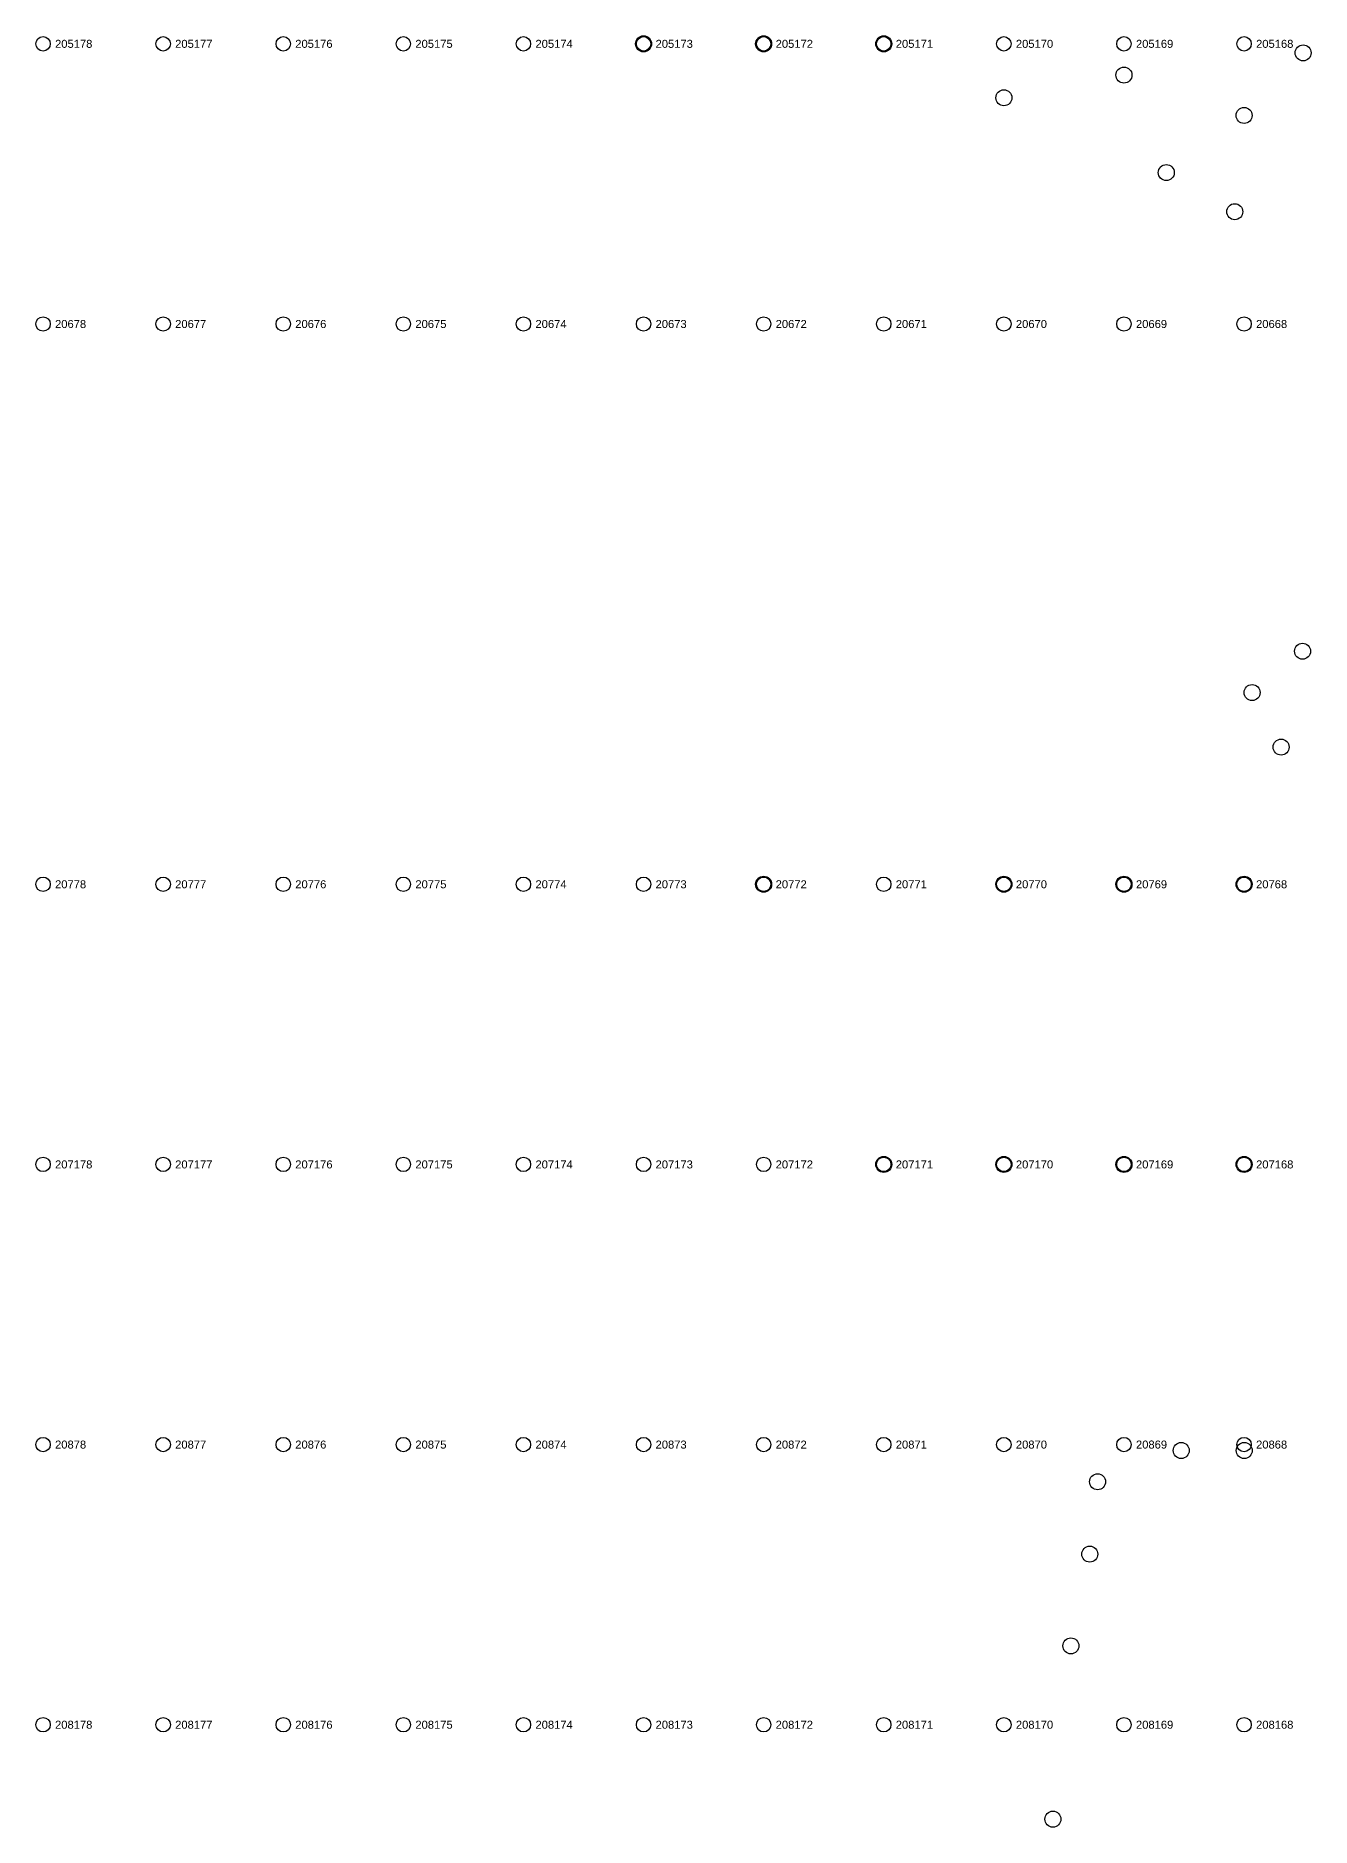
# Model space of a CAD drawing. Extents: x -5 to 376, y -217 to 241.
# Drawn here: x 49.6 to 90, y 71 to 127.8 of the extents above; entities that cross this region are included whole.
import ezdxf

# ---------------------------------------------------------------- set-up
doc = ezdxf.new("R2010")
doc.units = 0
for name, color, linetype in [('BOTTOM_PROBES', 1, 'CONTINUOUS'), ('FIXTURE_INTERFACE_PIN', 4, 'CONTINUOUS'), ('TESTER_INTERFACE_PIN', 144, 'CONTINUOUS'), ('TESTER_INTERFACE_PIN_LABEL', 144, 'CONTINUOUS')]:
    doc.layers.add(name, color=color, linetype=linetype)
doc.styles.get("Standard").update_dxf_attribs({"font": 'arial.ttf'})

msp = doc.modelspace()

# ---------------------------------------------------------------- linework, layer by layer
at = {"layer": 'BOTTOM_PROBES'}
for centre in [(89.78646, 127.28448), (85.4456, 123.48464), (87.6173, 122.24512), (89.76614, 108.29544), (88.16594, 106.9848), (89.08796, 105.25506), (85.91804, 82.93354), (87.91702, 82.93354), (83.26628, 81.94294), (83.01736, 79.64424), (82.41792, 76.7334), (81.84896, 71.2343)]:
    msp.add_circle(centre, 0.254, dxfattribs=at)
at = {"layer": 'FIXTURE_INTERFACE_PIN'}
for centre in [(68.86194, 127.5715), (72.67194, 127.5715), (76.48194, 127.5715), (84.10194, 126.5809), (80.29194, 125.85954), (87.91194, 125.30074), (72.67194, 100.9015), (80.29194, 100.9015), (84.10194, 100.9015), (87.91194, 100.9015), (76.48194, 92.0115), (80.29194, 92.0115), (84.10194, 92.0115), (87.91194, 92.0115)]:
    msp.add_circle(centre, 0.254, dxfattribs=at)
at = {"layer": 'TESTER_INTERFACE_PIN'}
for centre in [(49.81194, 127.5715), (53.62194, 127.5715), (57.43194, 127.5715), (61.24194, 127.5715), (65.05194, 127.5715), (68.86194, 127.5715), (72.67194, 127.5715), (76.48194, 127.5715), (80.29194, 127.5715), (84.10194, 127.5715), (87.91194, 127.5715), (49.81194, 118.6815), (53.62194, 118.6815), (57.43194, 118.6815), (61.24194, 118.6815), (65.05194, 118.6815), (68.86194, 118.6815), (72.67194, 118.6815), (76.48194, 118.6815), (80.29194, 118.6815), (84.10194, 118.6815), (87.91194, 118.6815), (49.81194, 100.9015), (53.62194, 100.9015), (57.43194, 100.9015), (61.24194, 100.9015), (65.05194, 100.9015), (68.86194, 100.9015), (72.67194, 100.9015), (76.48194, 100.9015), (80.29194, 100.9015), (84.10194, 100.9015), (87.91194, 100.9015), (49.81194, 92.0115), (53.62194, 92.0115), (57.43194, 92.0115), (61.24194, 92.0115), (65.05194, 92.0115), (68.86194, 92.0115), (72.67194, 92.0115), (76.48194, 92.0115), (80.29194, 92.0115), (84.10194, 92.0115), (87.91194, 92.0115), (49.81194, 83.1215), (53.62194, 83.1215), (57.43194, 83.1215), (61.24194, 83.1215), (65.05194, 83.1215), (68.86194, 83.1215), (72.67194, 83.1215), (76.48194, 83.1215), (80.29194, 83.1215), (84.10194, 83.1215), (87.91194, 83.1215), (49.81194, 74.2315), (53.62194, 74.2315), (57.43194, 74.2315), (61.24194, 74.2315), (65.05194, 74.2315), (68.86194, 74.2315), (72.67194, 74.2315), (76.48194, 74.2315), (80.29194, 74.2315), (84.10194, 74.2315), (87.91194, 74.2315)]:
    msp.add_circle(centre, 0.2286, dxfattribs=at)

# ---------------------------------------------------------------- texts
at = {"layer": 'TESTER_INTERFACE_PIN_LABEL'}
for s, p in [('205178', (50.19294, 127.4445)), ('205177', (54.00294, 127.4445)), ('205176', (57.81294, 127.4445)), ('205175', (61.62294, 127.4445)), ('205174', (65.43294, 127.4445)), ('205173', (69.24294, 127.4445)), ('205172', (73.05294, 127.4445)), ('205171', (76.86294, 127.4445)), ('205170', (80.67294, 127.4445)), ('205169', (84.48294, 127.4445)), ('205168', (88.29294, 127.4445)), ('20678', (50.19294, 118.5545)), ('20677', (54.00294, 118.5545)), ('20676', (57.81294, 118.5545)), ('20675', (61.62294, 118.5545)), ('20674', (65.43294, 118.5545)), ('20673', (69.24294, 118.5545)), ('20672', (73.05294, 118.5545)), ('20671', (76.86294, 118.5545)), ('20670', (80.67294, 118.5545)), ('20669', (84.48294, 118.5545)), ('20668', (88.29294, 118.5545)), ('20778', (50.19294, 100.7745)), ('20777', (54.00294, 100.7745)), ('20776', (57.81294, 100.7745)), ('20775', (61.62294, 100.7745)), ('20774', (65.43294, 100.7745)), ('20773', (69.24294, 100.7745)), ('20772', (73.05294, 100.7745)), ('20771', (76.86294, 100.7745)), ('20770', (80.67294, 100.7745)), ('20769', (84.48294, 100.7745)), ('20768', (88.29294, 100.7745)), ('207178', (50.19294, 91.8845)), ('207177', (54.00294, 91.8845)), ('207176', (57.81294, 91.8845)), ('207175', (61.62294, 91.8845)), ('207174', (65.43294, 91.8845)), ('207173', (69.24294, 91.8845)), ('207172', (73.05294, 91.8845)), ('207171', (76.86294, 91.8845)), ('207170', (80.67294, 91.8845)), ('207169', (84.48294, 91.8845)), ('207168', (88.29294, 91.8845)), ('20878', (50.19294, 82.9945)), ('20877', (54.00294, 82.9945)), ('20876', (57.81294, 82.9945)), ('20875', (61.62294, 82.9945)), ('20874', (65.43294, 82.9945)), ('20873', (69.24294, 82.9945)), ('20872', (73.05294, 82.9945)), ('20871', (76.86294, 82.9945)), ('20870', (80.67294, 82.9945)), ('20869', (84.48294, 82.9945)), ('20868', (88.29294, 82.9945)), ('208178', (50.19294, 74.1045)), ('208177', (54.00294, 74.1045)), ('208176', (57.81294, 74.1045)), ('208175', (61.62294, 74.1045)), ('208174', (65.43294, 74.1045)), ('208173', (69.24294, 74.1045)), ('208172', (73.05294, 74.1045)), ('208171', (76.86294, 74.1045)), ('208170', (80.67294, 74.1045)), ('208169', (84.48294, 74.1045)), ('208168', (88.29294, 74.1045))]:
    msp.add_text(s, height=0.254, dxfattribs=at).set_placement(p)

doc.saveas('drawing.dxf')
